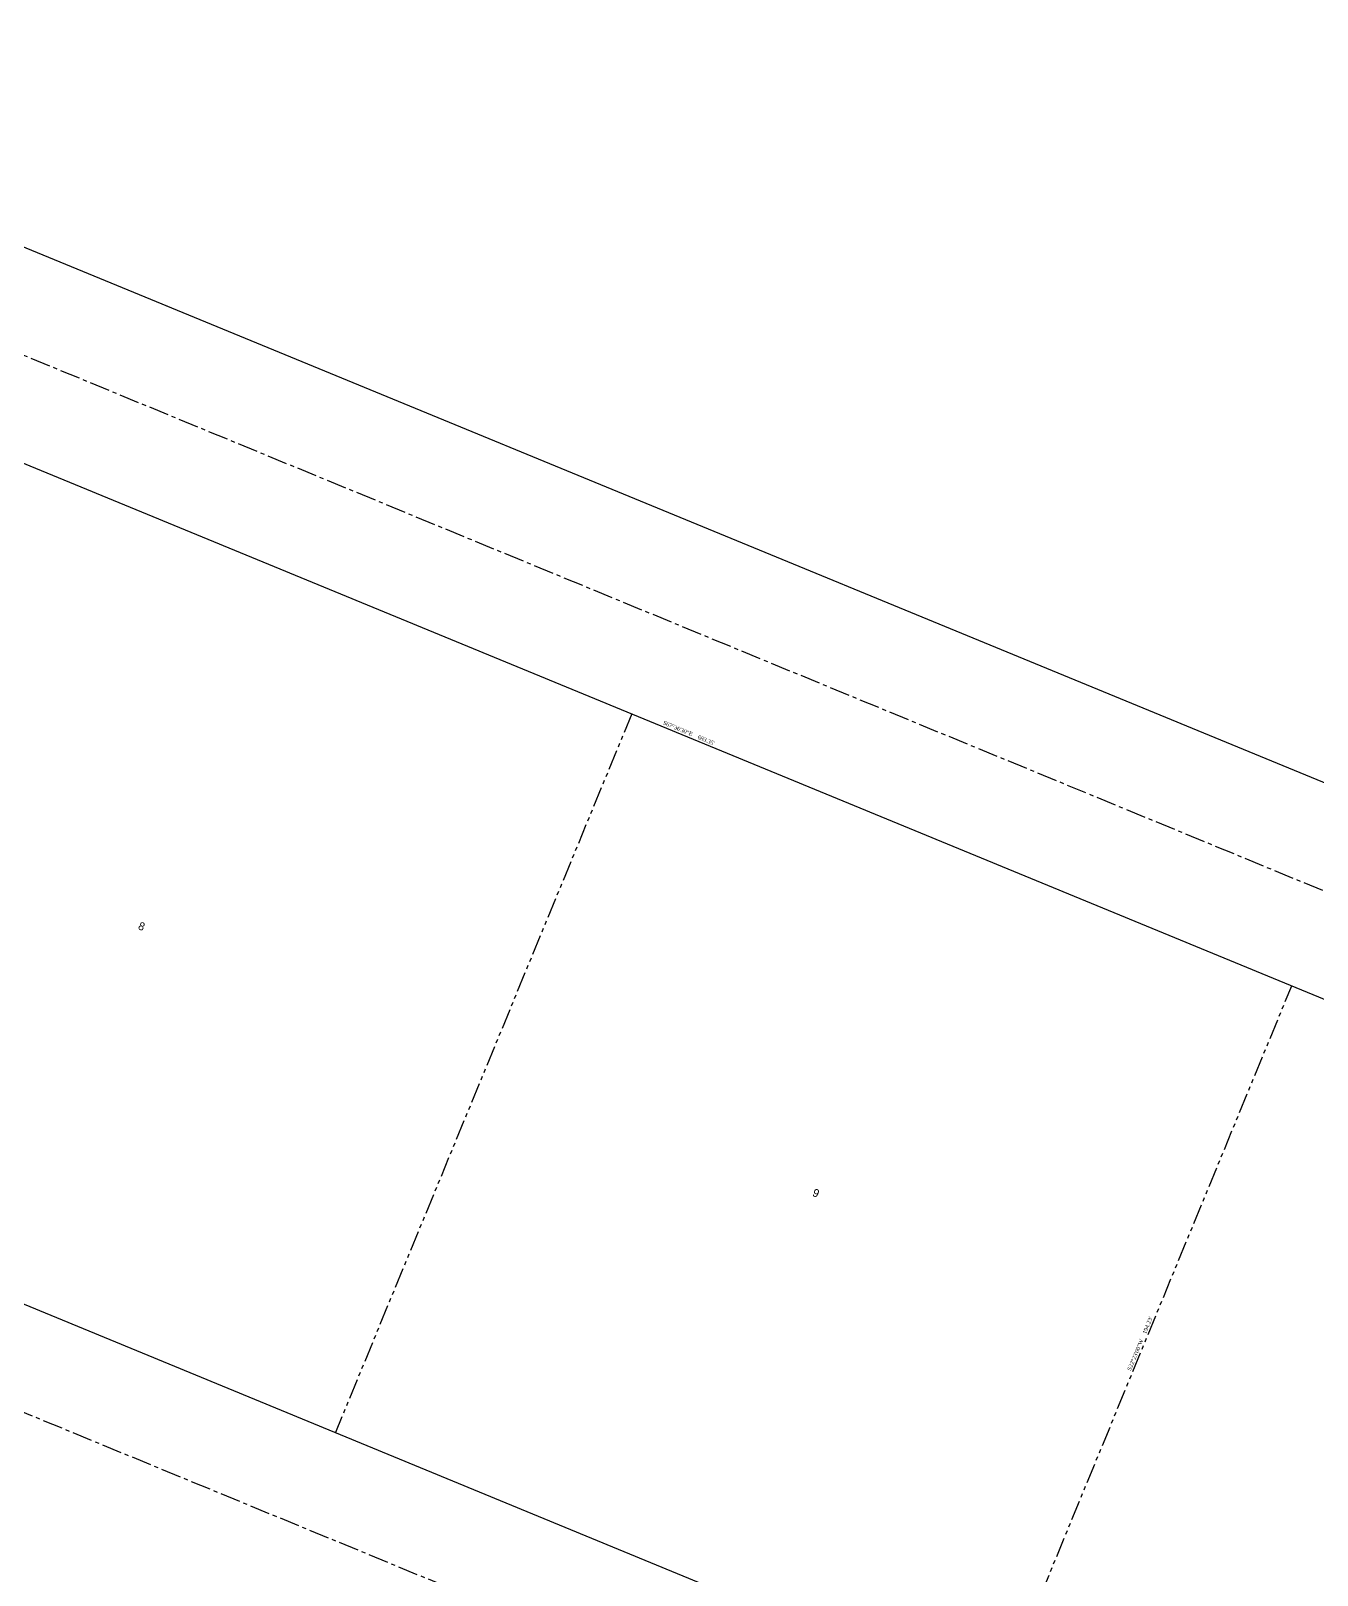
# Model space of a CAD drawing. Header units: feet. Extents: x 6515718 to 6516924, y 1895174 to 1896105.
# Drawn here: x 6516039.4 to 6516360.8, y 1895589.8 to 1895975.7 of the extents above; entities that cross this region are included whole.
import ezdxf

# ---------------------------------------------------------------- set-up
doc = ezdxf.new("R2010")
doc.units = ezdxf.units.FT
doc.header["$LTSCALE"] = 4
doc.header["$MEASUREMENT"] = 0
doc.linetypes.add('hc4096_101$0$CENTER', pattern=[2, 1.25, -0.25, 0.25, -0.25])
doc.linetypes.add('hc4096_101$0$PHANTOM', pattern=[2.5, 1.25, -0.25, 0.25, -0.25, 0.25, -0.25])
for name, color, linetype in [('hc4096_101$0$hc labels', 2, 'Continuous'), ('hc4096_101$0$hc lotlines', 2, 'hc4096_101$0$PHANTOM'), ('hc4096_101$0$hc rw', 3, 'Continuous'), ('hc4096_101$0$hc stcl', 1, 'hc4096_101$0$CENTER'), ('hc4096_101$0$hc text old', 1, 'Continuous')]:
    doc.layers.add(name, color=color, linetype=linetype)
doc.styles.add('hc4096_101$0$hc333101$0$SH0', font='shadow.shx')
doc.styles.add('hc4096_101$0$Times', font='times.ttf')

msp = doc.modelspace()

# ---------------------------------------------------------------- linework, layer by layer
at = {"layer": 'hc4096_101$0$hc lotlines'}
for p, q in [((6516189.52, 1895805), (6516115.47, 1895625.44)), ((6516280.46, 1895557.47), (6516354.42, 1895737.07))]:
    msp.add_line(p, q, dxfattribs=at)
at = {"layer": 'hc4096_101$0$hc rw'}
for p, q in [((6515906.56, 1895975.66), (6516840.39, 1895590.92)), ((6515887.5, 1895929.44), (6516519.32, 1895669.13)), ((6515813.46, 1895749.88), (6516747.39, 1895365.09))]:
    msp.add_line(p, q, dxfattribs=at)
at = {"layer": 'hc4096_101$0$hc stcl'}
for p, q in [((6515869.29, 1895963.98), (6516858.61, 1895556.38)), ((6515776.19, 1895738.19), (6516765.61, 1895330.55))]:
    msp.add_line(p, q, dxfattribs=at)

# ---------------------------------------------------------------- texts
at = {"layer": 'hc4096_101$0$hc labels', "char_height": 1, "attachment_point": 8, "style": 'hc4096_101$0$Times'}
for s, insert, rotation in [('S67°36\'30"E    683.35\'', (6516203.6, 1895799.75), 337.6083), ('S22°23\'00"W    194.23\'', (6516316.98, 1895647.46), 67.6167)]:
    msp.add_mtext(s, dxfattribs=dict(at, insert=insert, rotation=rotation))
at = {"layer": 'hc4096_101$0$hc text old', "style": 'hc4096_101$0$hc333101$0$SH0'}
for s, p in [('8', (6516066.01, 1895751.29)), ('9', (6516234.49, 1895684.64))]:
    msp.add_text(s, height=2, rotation=337.6083, dxfattribs=at).set_placement(p)

doc.saveas('drawing.dxf')
